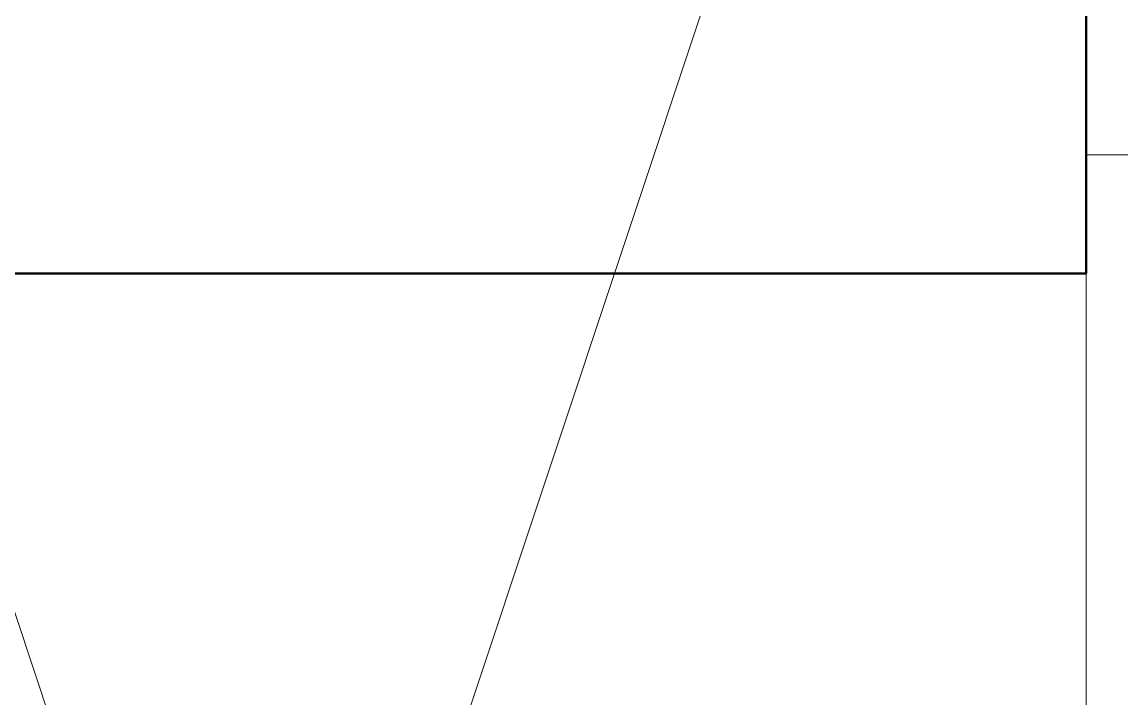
# Model space of a CAD drawing. Header units: inches. Extents: x 9594 to 15314, y -314 to 660.
# Drawn here: x 13713.513 to 13716.18, y 132.719 to 134.359 of the extents above; entities that cross this region are included whole.
import ezdxf

# ---------------------------------------------------------------- set-up
doc = ezdxf.new("R2010")
doc.units = ezdxf.units.IN
doc.header["$MEASUREMENT"] = 0
for name, color, linetype, lineweight in [('A-GLAZ-CWMG-1', 51, 'Continuous', 50), ('A-WALL', 113, 'Continuous', 13), ('A-WALL-PATT-4', 111, 'Continuous', 9)]:
    doc.layers.add(name, color=color, linetype=linetype, lineweight=lineweight)

# ---------------------------------------------------------------- blocks, each defined once
blk = doc.blocks.new('Rectangular Mullion - Stud - Base_Head-1769174-BUILDING SECTION - NORTH_SOUTH AT ELEVATOR AND COURTYARD - LOOKING EAST')
at = {"layer": 'A-GLAZ-CWMG-1'}
for p, q in [((-3403.7987, 139.25), (-3403.7987, 133.75)), ((-3403.7987, 133.75), (-3409.2987, 133.75))]:
    blk.add_line(p, q, dxfattribs=at)

msp = doc.modelspace()

# ---------------------------------------------------------------- hatches: boundary and pattern name
at = {"layer": 'A-WALL-PATT-4'}
h = msp.add_hatch(dxfattribs=at)
h.set_pattern_fill('FP_48', color=256, style=0, pattern_type=2)
h.set_pattern_definition([(161.57, (14108.0476, 139.312), (-3.8399538, -1.54e-05), [0, -27.322, 3.034, 0]), (18.43, (14107.0876, 139.312), (-3.8399538, 1.54e-05), [0, -27.322, 3.034, 0]), (108.43, (14108.0476, 139.312), (1.919622, -9.6005246), [9.106, -21.25]), (71.57, (14107.0876, 139.312), (1.919622, 9.6005246), [9.106, -21.25])])
h.paths.add_polyline_path([(13716.0929, 109.75), (13716.0929, 136), (13710.5929, 133.8437), (13710.5929, 109.75)], flags=0)
h = msp.add_hatch(dxfattribs=at)
h.set_pattern_fill('FP_47', color=256, style=0, pattern_type=2)
h.set_pattern_definition([(0, (14107.5676, 138.832), (0, 4.798), []), (315, (14107.5676, 138.832), (4.798427, 0), [6.786, -6.786]), (45, (14107.5676, 138.832), (4.798427, 0), [6.786, -6.786])])
h.paths.add_polyline_path([(13717.0929, 109.75), (13717.0929, 136), (13716.0929, 136), (13716.0929, 109.75)], flags=0)

# ---------------------------------------------------------------- linework, layer by layer
at = {"layer": 'A-WALL'}
msp.add_line((13716.0929, 136), (13716.0929, 93), dxfattribs=at)

# ---------------------------------------------------------------- block references
at = {"layer": 'A-GLAZ-CWMG-1'}
msp.add_blockref('Rectangular Mullion - Stud - Base_Head-1769174-BUILDING SECTION - NORTH_SOUTH AT ELEVATOR AND COURTYARD - LOOKING EAST', (17119.8916, 0), dxfattribs=at)

doc.saveas('drawing.dxf')
